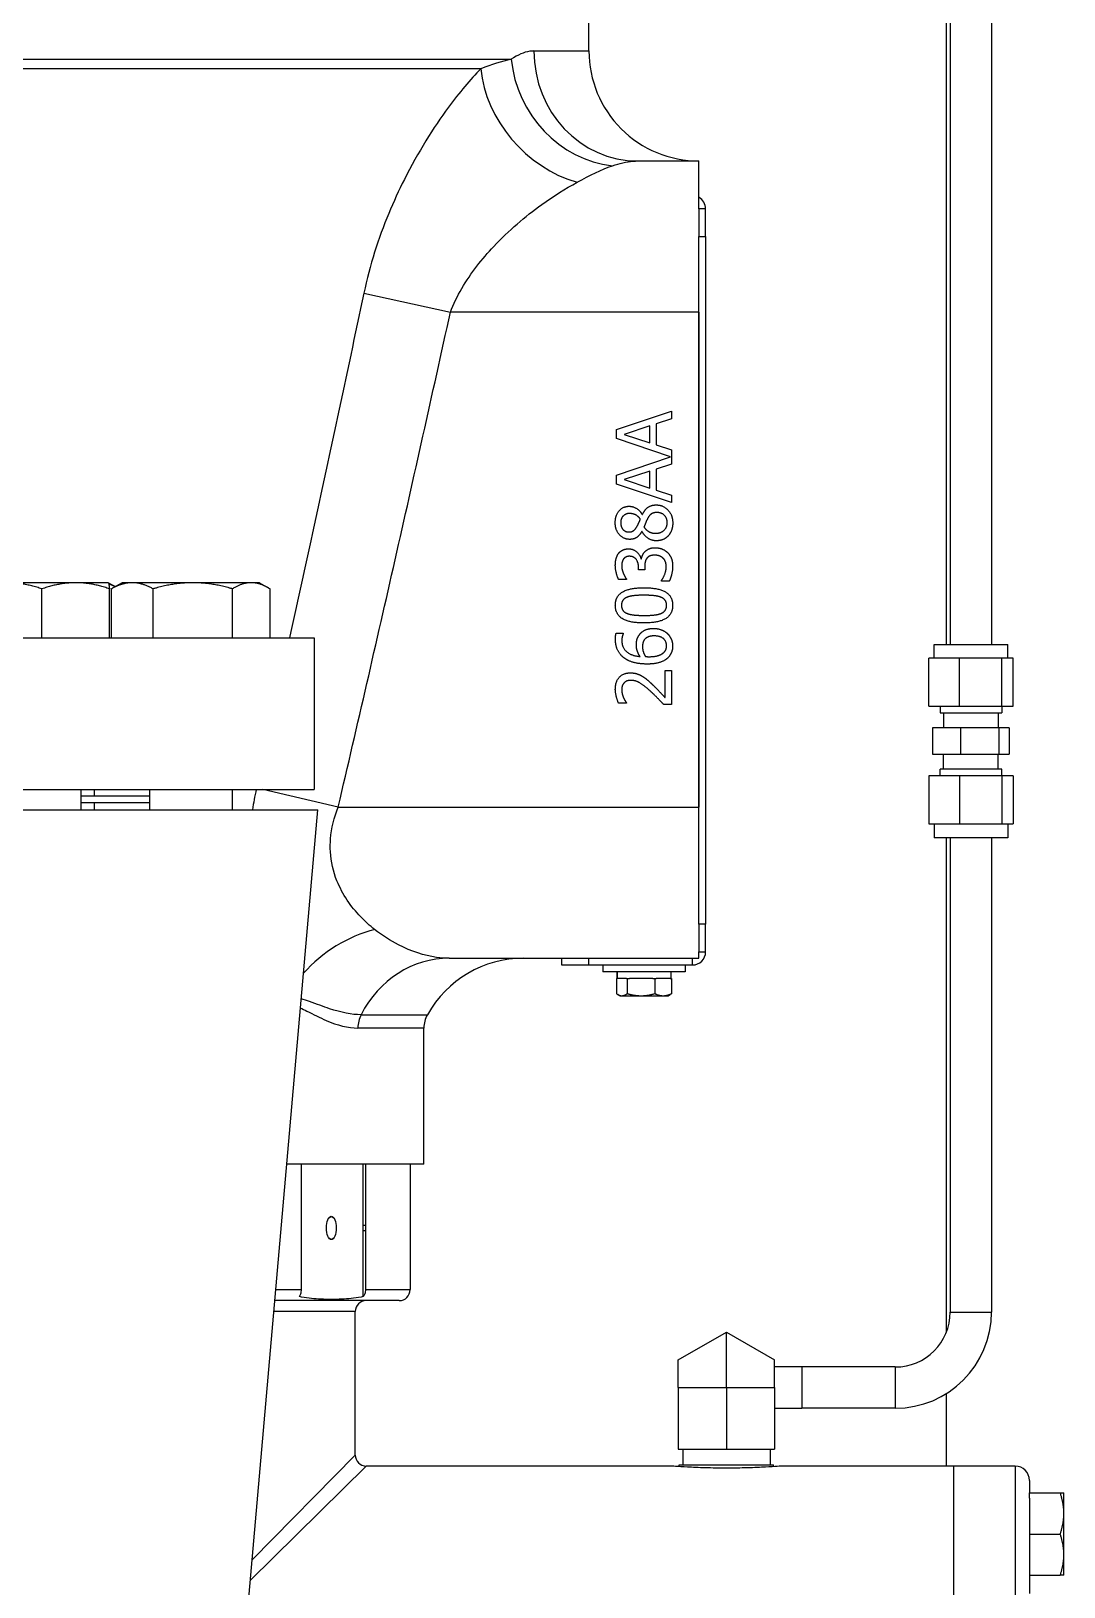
# Model space of a CAD drawing. Header units: inches. Extents: x -883 to 808, y -248 to 1051.
# Drawn here: x -261.77 to -252.38, y 880.56 to 894.71 of the extents above; entities that cross this region are included whole.
import ezdxf

# ---------------------------------------------------------------- set-up
doc = ezdxf.new("R2010")
doc.units = ezdxf.units.IN
doc.header["$MEASUREMENT"] = 0
doc.layers.get('0').update_dxf_attribs({"linetype": 'CONTINUOUS'})
doc.layers.add('EQUIPMENT - COMPRESSORS', color=41, linetype='CONTINUOUS')

# ---------------------------------------------------------------- blocks, each defined once
blk = doc.blocks.new('A$Cb802d3fd')
for p, q in [((72.253, 37.952), (72.066, 37.952)), ((72.253, 37.952), (72.066, 37.952)), ((72.066, 37.639), (72.066, 37.919)), ((72.066, 37.639), (72.066, 37.919)), ((72.628, 37.952), (72.253, 37.952)), ((72.628, 37.952), (72.253, 37.952)), ((72.441, 37.639), (72.441, 37.919)), ((72.441, 37.639), (72.441, 37.919)), ((72.816, 37.952), (72.628, 37.952)), ((72.816, 37.952), (72.628, 37.952)), ((72.816, 37.639), (72.816, 37.919)), ((72.816, 37.639), (72.816, 37.919)), ((71.953, 37.639), (72.066, 37.639)), ((71.953, 37.639), (72.066, 37.639)), ((72.115, 37.639), (72.066, 37.639)), ((72.115, 37.639), (72.066, 37.639)), ((72.115, 37.639), (72.981, 37.639)), ((72.115, 37.639), (72.981, 37.639)), ((64.914, 37.491), (64.477, 37.491)), ((64.477, 37.491), (64.477, 37.387)), ((64.914, 37.387), (64.914, 37.491)), ((65.547, 37.491), (65.547, 37.387)), ((65.547, 37.491), (65.984, 37.491)), ((65.984, 37.387), (65.984, 37.491)), ((71.823, 37.509), (85.073, 37.509)), ((71.823, 37.509), (71.823, 36.949)), ((71.823, 37.509), (85.073, 37.509)), ((71.823, 37.509), (71.823, 36.949)), ((64.351, 36.773), (64.351, 37.441)), ((64.477, 37.441), (64.351, 37.441)), ((64.914, 37.387), (64.477, 37.387)), ((64.477, 37.387), (64.477, 37.003)), ((64.914, 37.003), (64.914, 37.387)), ((64.914, 37.387), (64.973, 37.387)), ((64.973, 36.826), (64.973, 37.387)), ((64.973, 37.354), (65.111, 37.354)), ((65.111, 37.456), (65.35, 37.456)), ((65.111, 37.456), (65.111, 37.361)), ((65.111, 37.361), (65.35, 37.361)), ((65.111, 37.361), (65.111, 37.012)), ((65.35, 37.361), (65.35, 37.456)), ((65.35, 37.012), (65.35, 37.361)), ((65.487, 37.354), (65.35, 37.354)), ((65.487, 37.387), (65.487, 36.826)), ((65.547, 37.387), (65.487, 37.387)), ((65.547, 37.387), (65.547, 37.003)), ((65.547, 37.387), (65.984, 37.387)), ((65.984, 37.441), (66.11, 37.441)), ((65.984, 37.003), (65.984, 37.387)), ((66.11, 37.441), (66.11, 36.773)), ((49.039, 37.294), (64.351, 37.294)), ((66.11, 37.294), (70.422, 37.294)), ((70.422, 36.919), (70.422, 37.294)), ((64.914, 37.003), (64.477, 37.003)), ((64.477, 37.003), (64.477, 36.723)), ((64.914, 36.723), (64.914, 37.003)), ((65.111, 37.012), (65.35, 37.012)), ((65.111, 37.012), (65.111, 36.758)), ((65.35, 36.758), (65.35, 37.012)), ((65.547, 37.003), (65.547, 36.723)), ((65.547, 37.003), (65.984, 37.003)), ((65.984, 36.723), (65.984, 37.003)), ((71.823, 36.949), (77.331, 36.949)), ((71.823, 36.949), (71.823, 35.384)), ((71.823, 36.949), (77.331, 36.949)), ((71.823, 36.949), (71.823, 35.384)), ((49.039, 36.919), (64.351, 36.919)), ((64.351, 36.884), (57.662, 36.884)), ((64.351, 36.884), (57.662, 36.884)), ((64.351, 36.884), (57.662, 36.884)), ((64.914, 36.826), (64.973, 36.826)), ((64.973, 36.859), (65.111, 36.859)), ((65.487, 36.859), (65.35, 36.859)), ((65.547, 36.826), (65.487, 36.826)), ((66.11, 36.919), (70.422, 36.919)), ((70.605, 36.884), (66.11, 36.884)), ((70.605, 36.884), (66.11, 36.884)), ((70.605, 36.884), (66.11, 36.884)), ((71.823, 36.884), (71.163, 36.884)), ((71.823, 36.884), (71.163, 36.884)), ((71.823, 36.884), (71.163, 36.884)), ((64.477, 36.773), (64.351, 36.773)), ((64.914, 36.723), (64.477, 36.723)), ((65.111, 36.758), (65.35, 36.758)), ((65.547, 36.723), (65.984, 36.723)), ((65.984, 36.773), (66.11, 36.773)), ((70.922, 36.419), (71.297, 36.419)), ((70.922, 36.419), (70.922, 35.571)), ((71.297, 36.419), (71.297, 35.571)), ((70.922, 35.571), (71.297, 35.571)), ((70.922, 35.571), (70.922, 35.321)), ((71.297, 35.321), (71.297, 35.571)), ((70.604, 34.884), (70.857, 35.321)), ((71.11, 35.321), (70.857, 35.321)), ((71.11, 35.321), (71.67, 35.321)), ((71.11, 34.884), (71.11, 35.321)), ((71.67, 34.884), (71.67, 35.321)), ((71.67, 35.281), (71.813, 35.281)), ((71.813, 34.455), (71.813, 35.313)), ((71.828, 35.313), (71.813, 35.313)), ((71.11, 34.884), (70.604, 34.884)), ((70.857, 34.446), (70.604, 34.884)), ((71.11, 34.884), (71.67, 34.884)), ((71.11, 34.446), (71.11, 34.884)), ((71.67, 34.446), (71.67, 34.884)), ((60.641, 34.694), (60.391, 34.694)), ((60.391, 34.694), (60.391, 34.634)), ((60.641, 34.634), (60.641, 34.694)), ((60.641, 34.694), (66.896, 34.694)), ((67.146, 34.694), (66.896, 34.694)), ((66.896, 34.694), (66.896, 34.634)), ((67.146, 34.634), (67.146, 34.694)), ((59.955, 34.077), (59.955, 34.634)), ((60.391, 34.634), (59.955, 34.634)), ((60.391, 34.634), (60.641, 34.634)), ((66.896, 34.634), (60.641, 34.634)), ((61.33, 34.634), (65.83, 34.634)), ((61.33, 34.634), (61.33, 32.375)), ((65.83, 31.355), (65.83, 34.634)), ((66.896, 34.634), (67.146, 34.634)), ((67.205, 34.634), (67.146, 34.634)), ((67.205, 32.364), (67.205, 34.634)), ((67.265, 34.575), (67.205, 34.575)), ((67.265, 33.634), (67.265, 34.575)), ((62.23, 34.384), (62.3, 34.384)), ((62.398, 33.884), (62.23, 34.384)), ((62.3, 34.384), (62.345, 34.245)), ((62.536, 34.245), (62.582, 34.384)), ((62.582, 34.384), (62.712, 34.384)), ((62.712, 34.384), (62.758, 34.245)), ((63.061, 34.384), (62.893, 33.884)), ((62.949, 34.245), (62.994, 34.384)), ((62.994, 34.384), (63.061, 34.384)), ((64.589, 34.327), (64.589, 34.384)), ((64.589, 34.384), (64.898, 34.384)), ((64.898, 34.384), (64.898, 34.314)), ((67.265, 34.509), (67.328, 34.509)), ((67.328, 34.509), (67.328, 33.759)), ((67.328, 34.378), (67.39, 34.378)), ((67.39, 34.374), (67.39, 34.385)), ((67.39, 34.385), (67.527, 34.385)), ((71.11, 34.446), (70.857, 34.446)), ((71.11, 34.446), (71.67, 34.446)), ((71.67, 34.488), (71.813, 34.488)), ((71.828, 34.455), (71.813, 34.455)), ((71.823, 34.384), (71.823, 31.609)), ((71.823, 34.384), (71.823, 31.609)), ((62.345, 34.245), (62.536, 34.245)), ((62.646, 34.375), (62.48, 33.884)), ((62.811, 33.884), (62.646, 34.375)), ((62.758, 34.245), (62.949, 34.245)), ((63.776, 34.293), (63.771, 34.293)), ((63.776, 34.364), (63.776, 34.293)), ((64.835, 34.327), (64.589, 34.327)), ((67.39, 34.374), (67.39, 34.245)), ((67.39, 34.233), (67.39, 34.245)), ((67.546, 34.353), (67.535, 34.372)), ((67.546, 34.309), (67.546, 34.353)), ((67.546, 34.108), (67.546, 34.309)), ((62.518, 34.188), (62.364, 34.188)), ((62.364, 34.188), (62.441, 33.953)), ((62.441, 33.953), (62.518, 34.188)), ((62.93, 34.188), (62.776, 34.188)), ((62.776, 34.188), (62.853, 33.953)), ((62.853, 33.953), (62.93, 34.188)), ((63.171, 34.118), (63.171, 34.12)), ((63.324, 34.117), (63.324, 34.115)), ((63.574, 34.107), (63.574, 34.111)), ((63.646, 34.141), (63.674, 34.141)), ((63.674, 34.141), (63.674, 34.085)), ((67.39, 34.214), (67.39, 34.233)), ((67.39, 34.233), (67.527, 34.233)), ((67.39, 34.214), (67.39, 34.002)), ((67.546, 33.933), (67.546, 34.108)), ((63.674, 34.085), (63.652, 34.085)), ((63.758, 33.976), (63.762, 33.976)), ((63.762, 33.976), (63.762, 33.905)), ((64.883, 33.975), (64.887, 33.975)), ((64.887, 33.975), (64.887, 33.904)), ((67.39, 33.983), (67.39, 34.002)), ((67.39, 33.983), (67.527, 33.983)), ((67.39, 33.975), (67.39, 33.983)), ((67.39, 33.975), (67.39, 33.891)), ((62.48, 33.884), (62.398, 33.884)), ((62.893, 33.884), (62.811, 33.884)), ((64.25, 33.946), (64.253, 33.946)), ((64.25, 33.882), (64.25, 33.946)), ((67.328, 33.891), (67.39, 33.891)), ((67.39, 33.891), (67.328, 33.891)), ((67.39, 33.884), (67.39, 33.891)), ((67.39, 33.891), (67.39, 33.891)), ((67.39, 33.884), (67.527, 33.884)), ((67.546, 33.916), (67.535, 33.897)), ((67.546, 33.916), (67.546, 33.933)), ((67.265, 33.759), (67.328, 33.759)), ((58.955, 33.634), (55.718, 33.634)), ((58.955, 33.134), (58.955, 33.634)), ((67.265, 33.634), (67.205, 33.634)), ((67.265, 33.384), (67.265, 33.634)), ((67.205, 33.384), (67.265, 33.384)), ((59.03, 16.842), (59.03, 32.927)), ((59.116, 32.651), (59.116, 17.118)), ((61.157, 31.588), (61.33, 32.375)), ((67.719, 31.563), (67.719, 32.166)), ((67.84, 32.134), (67.84, 31.534)), ((69.078, 32.134), (67.84, 32.134)), ((69.078, 32.134), (69.078, 30.886)), ((69.078, 32.009), (70.218, 32.009)), ((69.078, 32.009), (70.218, 32.009)), ((70.218, 31.602), (70.218, 32.009)), ((70.218, 31.602), (70.218, 32.009)), ((70.318, 31.909), (70.318, 30.777)), ((70.318, 31.909), (70.318, 30.777)), ((69.078, 31.602), (69.632, 31.602)), ((69.078, 31.602), (69.632, 31.602)), ((69.632, 31.582), (69.078, 31.582)), ((69.632, 31.582), (69.078, 31.582)), ((69.632, 31.582), (69.632, 31.602)), ((69.632, 31.582), (69.632, 31.602)), ((69.684, 31.602), (70.218, 31.602)), ((69.684, 31.602), (69.684, 31.582)), ((69.684, 31.602), (70.218, 31.602)), ((69.684, 31.602), (69.684, 31.582)), ((70.281, 31.582), (69.684, 31.582)), ((70.281, 31.582), (69.684, 31.582)), ((71.823, 31.609), (72.863, 30.554)), ((71.823, 31.609), (72.863, 30.554)), ((70.418, 31.509), (70.418, 30.768)), ((71.723, 31.509), (70.418, 31.509)), ((70.418, 31.509), (70.418, 30.768)), ((71.723, 31.509), (70.418, 31.509)), ((72.676, 30.571), (71.723, 31.509)), ((72.676, 30.571), (71.723, 31.509)), ((65.83, 31.355), (65.67, 30.668)), ((64.29, 18.635), (64.29, 31.135)), ((64.29, 31.135), (65.67, 31.135)), ((65.67, 18.635), (65.67, 31.135)), ((65.855, 18.601), (65.855, 31.168)), ((73.839, 30.469), (65.855, 31.168)), ((70.218, 31.021), (69.078, 31.021)), ((70.218, 31.021), (69.078, 31.021)), ((70.218, 30.786), (70.218, 31.021)), ((70.218, 30.786), (70.218, 31.021)), ((63.79, 30.639), (63.839, 30.723)), ((64.29, 30.735), (63.846, 30.735)), ((63.79, 30.639), (63.79, 30.564)), ((63.79, 30.564), (63.79, 30.032)), ((64.29, 30.393), (63.846, 30.393)), ((65.67, 30.389), (65.855, 30.389)), ((63.79, 30.032), (63.79, 29.482)), ((64.29, 29.672), (63.846, 29.672)), ((65.67, 29.639), (65.855, 29.639)), ((65.73, 29.639), (65.73, 29.014)), ((65.792, 29.639), (65.792, 29.014)), ((63.79, 29.482), (63.79, 29.389)), ((63.79, 29.389), (63.839, 29.304)), ((63.79, 29.265), (63.826, 29.326)), ((64.29, 29.292), (63.846, 29.292)), ((63.79, 29.264), (63.79, 29.265)), ((63.79, 29.264), (63.79, 28.968)), ((64.29, 29.275), (63.846, 29.275)), ((65.67, 29.135), (65.73, 29.135)), ((65.67, 29.014), (65.855, 29.014)), ((65.792, 29.135), (65.855, 29.135)), ((63.79, 28.968), (63.79, 28.343)), ((64.29, 28.661), (63.846, 28.661))]:
    blk.add_line(p, q)
for centre, radius, start, end in [((71.953, 37.509), 0.13, 90, 180), ((71.953, 37.509), 0.13, 90, 180), ((70.422, 36.419), 0.875, 0, 90), ((70.422, 36.419), 0.5, 0, 90), ((60.391, 34.575), 0.12, 90, 150), ((67.146, 34.575), 0.12, 0, 90), ((58.955, 34.634), 1, 270, 0), ((68.205, 33.04), 1, 180, 240.8832), ((67.84, 32.384), 0.25, 240.8832, 270), ((70.218, 31.909), 0.1, 0, 90), ((70.218, 31.909), 0.1, 0, 90), ((70.418, 31.609), 0.1, 180, 270), ((70.418, 31.609), 0.1, 180, 270), ((71.723, 31.609), 0.1, 270, 0), ((71.723, 31.609), 0.1, 270, 0)]:
    blk.add_arc(centre, radius, start, end)
for centre, major_axis, ratio, start_param, end_param in [((58.955, 34.077), (1, 0), 0.942809, 4.712389, 6.283185), ((59.03, 33.847), (-0.858, -0.513), 0.894712, 1.079425, 2.552314), ((59.29, 33.526), (-0.729, -0.684), 0.754109, 0.759335, 2.247749), ((68.205, 32.364), (-1, 0), 0.917161, 0, 1.062612), ((67.754, 31.686), (-0.589, 0.808), 0.744698, 1.073268, 1.855643), ((67.84, 31.763), (0.25, 0), 0.917161, 4.204205, 4.712389), ((69.658, 31.292), (0.688, 0), 0.422618, 1.532656, 1.608937), ((69.658, 31.292), (0.687, 0), 0.422618, 1.532656, 1.608937)]:
    blk.add_ellipse(centre, major_axis=major_axis, ratio=ratio, start_param=start_param, end_param=end_param)
for major_axis in [(-0.106, 0), (-0.105, 0)]:
    blk.add_ellipse((69.658, 31.292), major_axis=major_axis, ratio=0.422618)
for points, weights in [([(72.066, 37.919), (72.066, 37.952), (72.066, 37.952)], [1.01001874936, 1.04314139574, 1]), ([(72.253, 37.952), (72.166, 37.952), (72.066, 37.919)], [1, 1.04314139574, 1.01001874936]), ([(72.066, 37.919), (72.066, 37.952), (72.066, 37.952)], [1.01001874936, 1.04314139574, 1]), ([(72.253, 37.952), (72.166, 37.952), (72.066, 37.919)], [1, 1.04314139574, 1.01001874936]), ([(72.441, 37.919), (72.341, 37.952), (72.253, 37.952)], [1.01001874936, 1.04314139574, 1]), ([(72.441, 37.919), (72.341, 37.952), (72.253, 37.952)], [1.01001874936, 1.04314139574, 1]), ([(72.628, 37.952), (72.541, 37.952), (72.441, 37.919)], [1, 1.04314139574, 1.01001874936]), ([(72.628, 37.952), (72.541, 37.952), (72.441, 37.919)], [1, 1.04314139574, 1.01001874936]), ([(72.816, 37.919), (72.716, 37.952), (72.628, 37.952)], [1.01001874936, 1.04314139574, 1]), ([(72.816, 37.919), (72.716, 37.952), (72.628, 37.952)], [1.01001874936, 1.04314139574, 1]), ([(72.816, 37.952), (72.816, 37.952), (72.816, 37.919)], [1, 1.04314139574, 1.01001874936]), ([(72.816, 37.952), (72.816, 37.952), (72.816, 37.919)], [1, 1.04314139574, 1.01001874936]), ([(67.527, 34.385), (67.532, 34.379), (67.535, 34.372)], [1.01001874936, 1.01822396017, 1.02174913437]), ([(67.546, 34.309), (67.546, 34.345), (67.527, 34.385)], [1, 1.04314139574, 1.01001874936]), ([(67.527, 34.233), (67.546, 34.274), (67.546, 34.309)], [1.01001874936, 1.04314139574, 1]), ([(67.546, 34.108), (67.546, 34.166), (67.527, 34.233)], [1, 1.04314139574, 1.01001874936]), ([(67.527, 33.983), (67.546, 34.05), (67.546, 34.108)], [1.01001874936, 1.04314139574, 1]), ([(67.546, 33.933), (67.546, 33.956), (67.527, 33.983)], [1, 1.04314139574, 1.01001874936]), ([(67.527, 33.884), (67.546, 33.91), (67.546, 33.933)], [1.01001874936, 1.04314139574, 1]), ([(63.846, 30.735), (63.79, 30.643), (63.79, 30.564)], [1.01001874936, 1.04314139574, 1]), ([(63.79, 30.564), (63.79, 30.485), (63.846, 30.393)], [1, 1.04314139574, 1.01001874936]), ([(63.846, 30.393), (63.79, 30.2), (63.79, 30.032)], [1.01001874936, 1.04314139574, 1]), ([(63.79, 30.032), (63.79, 29.865), (63.846, 29.672)], [1, 1.04314139574, 1.01001874936]), ([(63.846, 29.672), (63.79, 29.57), (63.79, 29.482)], [1.01001874936, 1.04314139574, 1]), ([(63.79, 29.482), (63.79, 29.394), (63.846, 29.292)], [1, 1.04314139574, 1.01001874936]), ([(63.826, 29.326), (63.811, 29.296), (63.803, 29.269)], [1.01984720281, 1.02598721947, 1.02385469409]), ([(63.846, 29.292), (63.842, 29.298), (63.839, 29.304)], [1.01001874936, 1.01206617729, 1.01382220693]), ([(63.846, 29.275), (63.79, 29.11), (63.79, 28.968)], [1.01001874936, 1.04314139574, 1]), ([(63.79, 29.265), (63.793, 29.269), (63.846, 29.275)], [1.00439567939, 1.04137025129, 1.01001874936]), ([(63.79, 28.968), (63.79, 28.825), (63.846, 28.661)], [1, 1.04314139574, 1.01001874936]), ([(63.846, 28.661), (63.79, 28.49), (63.79, 28.343)], [1.01001874936, 1.04314139574, 1])]:
    blk.add_rational_spline(points, weights, degree=2)
for points, knots in [([(71.823, 35.384), (71.823, 35.384), (71.824, 35.372), (71.828, 35.321), (71.83, 35.282), (71.835, 35.194), (71.838, 35.137), (71.841, 35.014), (71.842, 34.947), (71.842, 34.884)], [5.743048, 5.743048, 5.743048, 5.743048, 6.221635, 6.221635, 6.700223, 6.700223, 7.17881, 7.17881, 7.657398, 7.657398, 7.657398, 7.657398]), ([(71.823, 35.384), (71.823, 35.384), (71.824, 35.372), (71.828, 35.321), (71.83, 35.282), (71.835, 35.194), (71.838, 35.137), (71.841, 35.014), (71.842, 34.947), (71.842, 34.884)], [5.743048, 5.743048, 5.743048, 5.743048, 6.221635, 6.221635, 6.700223, 6.700223, 7.17881, 7.17881, 7.657398, 7.657398, 7.657398, 7.657398]), ([(71.842, 34.884), (71.842, 34.822), (71.841, 34.755), (71.838, 34.632), (71.835, 34.575), (71.83, 34.487), (71.828, 34.448), (71.824, 34.397), (71.823, 34.384), (71.823, 34.384)], [0, 0, 0, 0, 0.478588, 0.478588, 0.957175, 0.957175, 1.435762, 1.435762, 1.914349, 1.914349, 1.914349, 1.914349]), ([(71.842, 34.884), (71.842, 34.822), (71.841, 34.755), (71.838, 34.632), (71.835, 34.575), (71.83, 34.487), (71.828, 34.448), (71.824, 34.397), (71.823, 34.384), (71.823, 34.384)], [0, 0, 0, 0, 0.478588, 0.478588, 0.957175, 0.957175, 1.435762, 1.435762, 1.914349, 1.914349, 1.914349, 1.914349]), ([(59.998, 33.847), (59.976, 33.912), (59.962, 33.976), (59.956, 34.049), (59.955, 34.063), (59.955, 34.077)], [0, 0, 0, 0, 1.30842, 1.30842, 1.622492, 1.622492, 1.622492, 1.622492]), ([(61.33, 32.375), (61.184, 32.431), (61.042, 32.515), (60.849, 32.664), (60.789, 32.715), (60.588, 32.904), (60.46, 33.054), (60.352, 33.205), (60.274, 33.313), (60.206, 33.421), (60.149, 33.526)], [0, 0, 0, 0, 1.968912, 1.968912, 2.899703, 2.899703, 5.242908, 5.242908, 5.242908, 6.910926, 6.910926, 6.910926, 6.910926]), ([(58.955, 33.134), (58.955, 33.122), (58.956, 33.109), (58.966, 33.043), (58.99, 32.987), (59.03, 32.927)], [-1.622492, -1.622492, -1.622492, -1.622492, -1.30842, -1.30842, 0, 0, 0, 0]), ([(59.116, 32.651), (59.215, 32.555), (59.332, 32.456), (59.466, 32.357), (59.654, 32.219), (59.875, 32.081), (60.222, 31.906), (60.326, 31.858), (60.659, 31.72), (60.904, 31.641), (61.157, 31.588)], [-6.910926, -6.910926, -6.910926, -6.910926, -5.242908, -5.242908, -5.242908, -2.899703, -2.899703, -1.968912, -1.968912, 0, 0, 0, 0]), ([(65.83, 31.355), (65.081, 31.53), (64.332, 31.702), (62.832, 32.042), (62.081, 32.209), (61.33, 32.375)], [0, 0, 0, 0, 5.859917, 5.859917, 11.719834, 11.719834, 11.719834, 11.719834]), ([(67.205, 32.364), (67.205, 32.326), (67.203, 32.288), (67.181, 32.136), (67.143, 32.019), (67.046, 31.829), (66.999, 31.755), (66.944, 31.686)], [36.037372, 36.037372, 36.037372, 36.037372, 36.759032, 36.759032, 38.842486, 38.842486, 40.192429, 40.192429, 40.192429, 40.192429]), ([(61.157, 31.588), (61.908, 31.428), (62.658, 31.268), (63.702, 31.041), (63.996, 30.978), (64.29, 30.913)], [-11.719834, -11.719834, -11.719834, -11.719834, -5.859917, -5.859917, -3.563442, -3.563442, -3.563442, -3.563442]), ([(66.944, 31.686), (66.909, 31.642), (66.871, 31.599), (66.829, 31.559), (66.736, 31.47), (66.625, 31.393), (66.418, 31.31), (66.329, 31.289), (66.197, 31.281), (66.158, 31.282), (66.023, 31.293), (65.925, 31.317), (65.83, 31.355)], [4.155128, 4.155128, 4.155128, 4.155128, 5.010194, 5.010194, 5.010194, 6.921044, 6.921044, 8.198112, 8.198112, 8.734563, 8.734563, 10.020389, 10.020389, 10.020389, 10.020389]), ([(67.719, 31.563), (67.719, 31.478), (67.698, 31.382), (67.645, 31.219), (67.622, 31.159), (67.59, 31.069), (67.582, 31.044), (67.574, 31.017)], [0.001821, 0.001821, 0.001821, 0.001821, 1.742087, 1.742087, 2.686047, 2.686047, 3.054547, 3.054547, 3.054547, 3.054547]), ([(69.632, 31.602), (69.64, 31.602), (69.649, 31.602), (69.658, 31.602), (69.666, 31.602), (69.675, 31.602), (69.684, 31.602)], [-0.0661704, -0.0661704, -0.0661704, -0.0661704, 0, 0, 0, 0.0661704, 0.0661704, 0.0661704, 0.0661704]), ([(69.632, 31.602), (69.64, 31.602), (69.649, 31.602), (69.658, 31.602), (69.666, 31.602), (69.675, 31.602), (69.684, 31.602)], [-0.0661704, -0.0661704, -0.0661704, -0.0661704, 0, 0, 0, 0.0661704, 0.0661704, 0.0661704, 0.0661704]), ([(70.218, 31.602), (70.231, 31.602), (70.245, 31.6), (70.265, 31.592), (70.273, 31.588), (70.281, 31.582)], [0, 0, 0, 0, 0.0938997, 0.0938997, 0.1604043, 0.1604043, 0.1604043, 0.1604043]), ([(70.218, 31.602), (70.231, 31.602), (70.245, 31.6), (70.265, 31.592), (70.273, 31.588), (70.281, 31.582)], [0, 0, 0, 0, 0.0938997, 0.0938997, 0.1604043, 0.1604043, 0.1604043, 0.1604043]), ([(70.281, 31.582), (70.282, 31.576), (70.284, 31.569), (70.293, 31.533), (70.297, 31.502), (70.303, 31.444), (70.304, 31.417), (70.306, 31.389)], [-1.646894, -1.646894, -1.646894, -1.646894, -1.529173, -1.529173, -1.019449, -1.019449, -0.561514, -0.561514, -0.561514, -0.561514]), ([(70.281, 31.582), (70.282, 31.576), (70.284, 31.569), (70.293, 31.533), (70.297, 31.502), (70.303, 31.444), (70.304, 31.417), (70.306, 31.389)], [-1.646894, -1.646894, -1.646894, -1.646894, -1.529173, -1.529173, -1.019449, -1.019449, -0.561514, -0.561514, -0.561514, -0.561514]), ([(67.655, 31.01), (67.665, 31.03), (67.675, 31.05), (67.716, 31.129), (67.746, 31.188), (67.815, 31.348), (67.84, 31.446), (67.84, 31.534)], [-2.988099, -2.988099, -2.988099, -2.988099, -2.686047, -2.686047, -1.742087, -1.742087, -0.001821, -0.001821, -0.001821, -0.001821]), ([(70.306, 31.389), (70.307, 31.356), (70.308, 31.323), (70.308, 31.292), (70.308, 31.261), (70.307, 31.228), (70.306, 31.195)], [-0.561514, -0.561514, -0.561514, -0.561514, 0, 0, 0, 0.561514, 0.561514, 0.561514, 0.561514]), ([(70.306, 31.389), (70.307, 31.356), (70.308, 31.323), (70.308, 31.292), (70.308, 31.261), (70.307, 31.228), (70.306, 31.195)], [-0.561514, -0.561514, -0.561514, -0.561514, 0, 0, 0, 0.561514, 0.561514, 0.561514, 0.561514]), ([(70.306, 31.195), (70.304, 31.168), (70.303, 31.14), (70.297, 31.082), (70.293, 31.051), (70.284, 31.015), (70.282, 31.008), (70.28, 31.001)], [0.561514, 0.561514, 0.561514, 0.561514, 1.019449, 1.019449, 1.529173, 1.529173, 1.649371, 1.649371, 1.649371, 1.649371]), ([(70.306, 31.195), (70.304, 31.168), (70.303, 31.14), (70.297, 31.082), (70.293, 31.051), (70.284, 31.015), (70.282, 31.008), (70.28, 31.001)], [0.561514, 0.561514, 0.561514, 0.561514, 1.019449, 1.019449, 1.529173, 1.529173, 1.649371, 1.649371, 1.649371, 1.649371]), ([(70.28, 31.001), (70.273, 31.007), (70.265, 31.011), (70.245, 31.018), (70.231, 31.021), (70.218, 31.021)], [-0.1600363, -0.1600363, -0.1600363, -0.1600363, -0.0938992, -0.0938992, 0, 0, 0, 0]), ([(70.28, 31.001), (70.273, 31.007), (70.265, 31.011), (70.245, 31.018), (70.231, 31.021), (70.218, 31.021)], [-0.1600363, -0.1600363, -0.1600363, -0.1600363, -0.0938992, -0.0938992, 0, 0, 0, 0])]:
    blk.add_open_spline(points, degree=3, knots=knots)
for points, degree in [([(63.083, 34.245), (63.083, 34.309), (63.176, 34.396), (63.246, 34.396)], 2), ([(63.246, 34.396), (63.283, 34.396), (63.344, 34.374), (63.366, 34.353)], 2), ([(63.516, 34.349), (63.538, 34.372), (63.6, 34.395), (63.639, 34.395)], 2), ([(63.639, 34.395), (63.677, 34.395), (63.751, 34.377), (63.776, 34.364)], 2), ([(63.836, 34.134), (63.836, 34.269), (63.914, 34.395), (63.996, 34.395)], 2), ([(63.996, 34.395), (64.078, 34.395), (64.156, 34.267), (64.156, 34.135)], 2), ([(64.253, 34.348), (64.276, 34.371), (64.332, 34.395), (64.365, 34.395)], 2), ([(64.365, 34.395), (64.399, 34.395), (64.454, 34.372), (64.475, 34.35)], 2), ([(63.171, 34.12), (63.128, 34.141), (63.083, 34.199), (63.083, 34.245)], 2), ([(63.245, 34.346), (63.203, 34.346), (63.152, 34.295), (63.152, 34.252)], 2), ([(63.152, 34.252), (63.152, 34.221), (63.176, 34.184), (63.21, 34.166)], 2), ([(63.341, 34.241), (63.341, 34.287), (63.286, 34.346), (63.245, 34.346)], 2), ([(63.284, 34.134), (63.311, 34.153), (63.341, 34.207), (63.341, 34.241)], 2), ([(63.409, 34.246), (63.409, 34.206), (63.365, 34.138), (63.324, 34.117)], 2), ([(63.366, 34.353), (63.387, 34.333), (63.409, 34.278), (63.409, 34.246)], 2), ([(63.472, 34.236), (63.472, 34.27), (63.495, 34.327), (63.516, 34.349)], 2), ([(63.568, 34.309), (63.554, 34.294), (63.54, 34.258), (63.54, 34.231)], 2), ([(63.644, 34.337), (63.623, 34.337), (63.582, 34.324), (63.568, 34.309)], 2), ([(63.771, 34.293), (63.75, 34.309), (63.679, 34.337), (63.644, 34.337)], 2), ([(63.922, 34.287), (63.912, 34.262), (63.904, 34.186), (63.904, 34.134)], 2), ([(63.996, 34.34), (63.968, 34.34), (63.932, 34.313), (63.922, 34.287)], 2), ([(64.071, 34.286), (64.061, 34.312), (64.025, 34.34), (63.996, 34.34)], 2), ([(64.088, 34.135), (64.088, 34.188), (64.081, 34.258), (64.071, 34.286)], 2), ([(64.206, 34.222), (64.206, 34.261), (64.232, 34.326), (64.253, 34.348)], 2), ([(64.365, 34.34), (64.324, 34.34), (64.274, 34.283), (64.274, 34.225)], 2), ([(64.427, 34.312), (64.413, 34.328), (64.382, 34.34), (64.365, 34.34)], 2), ([(64.463, 34.18), (64.463, 34.232), (64.443, 34.295), (64.427, 34.312)], 2), ([(64.475, 34.35), (64.501, 34.323), (64.53, 34.231), (64.53, 34.165)], 2), ([(64.703, 34.197), (64.734, 34.231), (64.812, 34.305), (64.835, 34.327)], 2), ([(64.898, 34.314), (64.864, 34.282), (64.805, 34.224), (64.777, 34.193)], 2), ([(63.095, 34), (63.095, 34.034), (63.135, 34.1), (63.171, 34.118)], 2), ([(63.211, 34.101), (63.182, 34.079), (63.161, 34.032), (63.161, 34.001)], 2), ([(63.21, 34.166), (63.222, 34.159), (63.26, 34.144), (63.284, 34.134)], 2), ([(63.281, 34.07), (63.271, 34.076), (63.228, 34.096), (63.211, 34.101)], 2), ([(63.324, 34.115), (63.361, 34.094), (63.396, 34.043), (63.396, 34.005)], 2), ([(63.507, 34.144), (63.492, 34.158), (63.472, 34.203), (63.472, 34.236)], 2), ([(63.482, 33.995), (63.482, 34.036), (63.536, 34.098), (63.574, 34.107)], 2), ([(63.574, 34.111), (63.558, 34.115), (63.522, 34.129), (63.507, 34.144)], 2), ([(63.54, 34.231), (63.54, 34.204), (63.556, 34.169), (63.57, 34.159)], 2), ([(63.57, 34.159), (63.584, 34.149), (63.623, 34.141), (63.646, 34.141)], 2), ([(63.996, 33.874), (63.913, 33.874), (63.836, 34.004), (63.836, 34.134)], 2), ([(63.904, 34.134), (63.904, 34.083), (63.912, 34.007), (63.922, 33.982)], 2), ([(64.156, 34.135), (64.156, 34), (64.077, 33.874), (63.996, 33.874)], 2), ([(64.07, 33.983), (64.08, 34.008), (64.088, 34.086), (64.088, 34.135)], 2), ([(64.261, 34.095), (64.233, 34.115), (64.206, 34.179), (64.206, 34.222)], 2), ([(64.274, 34.225), (64.274, 34.194), (64.291, 34.153), (64.308, 34.138)], 2), ([(64.308, 34.138), (64.322, 34.128), (64.355, 34.121), (64.372, 34.121)], 2), ([(64.315, 33.933), (64.378, 33.933), (64.454, 34.017), (64.462, 34.1)], 2), ([(64.462, 34.1), (64.438, 34.083), (64.387, 34.065), (64.357, 34.065)], 2), ([(64.372, 34.121), (64.396, 34.121), (64.44, 34.135), (64.462, 34.148)], 2), ([(64.462, 34.148), (64.462, 34.156), (64.463, 34.169), (64.463, 34.18)], 2), ([(64.53, 34.165), (64.53, 34.1), (64.504, 33.995), (64.476, 33.956)], 2), ([(64.61, 34.011), (64.61, 34.041), (64.624, 34.09), (64.636, 34.111)], 2), ([(64.636, 34.111), (64.648, 34.133), (64.683, 34.176), (64.703, 34.197)], 2), ([(64.777, 34.193), (64.72, 34.13), (64.678, 34.055), (64.678, 34.015)], 2), ([(63.246, 33.873), (63.178, 33.873), (63.095, 33.944), (63.095, 34)], 2), ([(63.161, 34.001), (63.161, 33.968), (63.206, 33.923), (63.246, 33.923)], 2), ([(63.396, 34.005), (63.396, 33.949), (63.311, 33.873), (63.246, 33.873)], 2), ([(63.246, 33.923), (63.282, 33.923), (63.329, 33.963), (63.329, 33.997)], 2), ([(63.329, 33.997), (63.329, 34.022), (63.305, 34.056), (63.281, 34.07)], 2), ([(63.526, 33.902), (63.505, 33.918), (63.482, 33.964), (63.482, 33.995)], 2), ([(63.652, 34.085), (63.607, 34.085), (63.55, 34.043), (63.55, 34.002)], 2), ([(63.55, 34.002), (63.55, 33.983), (63.565, 33.955), (63.576, 33.947)], 2), ([(63.709, 33.948), (63.725, 33.955), (63.749, 33.969), (63.758, 33.976)], 2), ([(63.922, 33.982), (63.932, 33.956), (63.968, 33.93), (63.996, 33.93)], 2), ([(63.996, 33.93), (64.024, 33.93), (64.06, 33.956), (64.07, 33.983)], 2), ([(64.357, 34.065), (64.328, 34.065), (64.285, 34.077), (64.261, 34.095)], 2), ([(64.476, 33.956), (64.449, 33.918), (64.363, 33.875), (64.306, 33.875)], 2), ([(64.759, 33.874), (64.689, 33.874), (64.61, 33.948), (64.61, 34.011)], 2), ([(64.678, 34.015), (64.678, 33.994), (64.691, 33.962), (64.703, 33.952)], 2), ([(64.835, 33.948), (64.849, 33.953), (64.875, 33.97), (64.883, 33.975)], 2), ([(60.149, 33.526), (60.084, 33.646), (60.032, 33.75), (59.998, 33.847)], 3), ([(63.632, 33.874), (63.598, 33.874), (63.547, 33.888), (63.526, 33.902)], 2), ([(63.576, 33.947), (63.589, 33.939), (63.62, 33.932), (63.637, 33.932)], 2), ([(63.762, 33.905), (63.74, 33.893), (63.665, 33.874), (63.632, 33.874)], 2), ([(63.637, 33.932), (63.655, 33.932), (63.691, 33.941), (63.709, 33.948)], 2), ([(64.306, 33.875), (64.29, 33.875), (64.261, 33.878), (64.25, 33.882)], 2), ([(64.253, 33.946), (64.262, 33.942), (64.296, 33.933), (64.315, 33.933)], 2), ([(64.703, 33.952), (64.714, 33.942), (64.745, 33.932), (64.764, 33.932)], 2), ([(64.887, 33.904), (64.866, 33.894), (64.792, 33.874), (64.759, 33.874)], 2), ([(64.764, 33.932), (64.782, 33.932), (64.818, 33.941), (64.835, 33.948)], 2), ([(59.03, 32.927), (59.049, 32.841), (59.079, 32.749), (59.116, 32.651)], 3), ([(65.67, 30.609), (65.731, 30.596), (65.793, 30.584), (65.855, 30.574)], 3)]:
    blk.add_open_spline(points, degree=degree)

msp = doc.modelspace()

# ---------------------------------------------------------------- block references
at = {"layer": 'EQUIPMENT - COMPRESSORS', "rotation": 270}
msp.add_blockref('A$Cb802d3fd', (-290.33007, 953.48357), dxfattribs=at)

doc.saveas('drawing.dxf')
